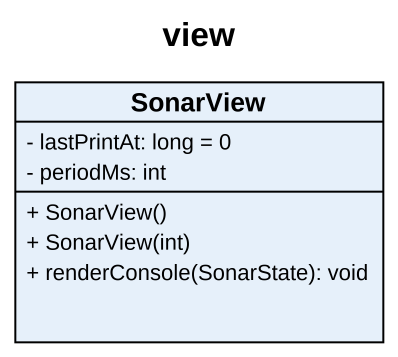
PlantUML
@startuml
title view
hide circle
hide empty members
skinparam classAttributeIconSize 0
class SonarView {
  - lastPrintAt: long = 0
  - periodMs: int
  + SonarView()
  + SonarView(int)
  + renderConsole(SonarState): void
}
@enduml
